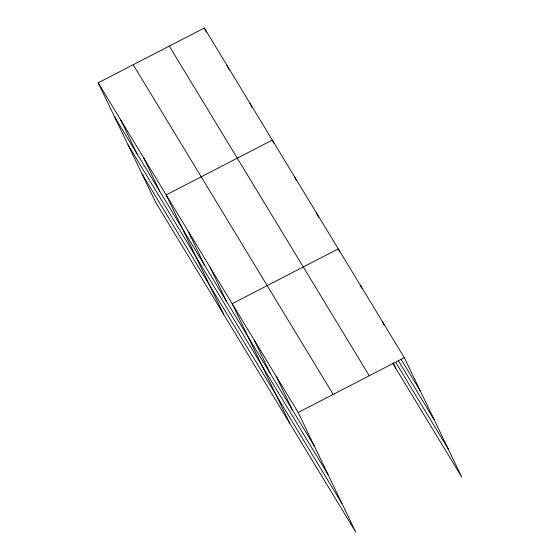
<?xml version="1.0" encoding="UTF-8"?>
<svg xmlns="http://www.w3.org/2000/svg" width="560" height="560" viewBox="0 0 560 560"><rect width="100%" height="100%" fill="white"/><g stroke="black" fill="none" stroke-linecap="round" stroke-linejoin="round"><path stroke-width="0.84" d="M98.189 82.831L298.158 412.496L355.677 532L155.701 202.335L98.189 82.831L204.323 28L404.299 357.665L461.811 477.169L392.679 363.202M298.158 412.496L404.299 357.665M401.226 359.576L420.532 391.398M398.244 360.5L434.154 419.699M395.668 362.278L448.189 448.861M169.302 46.095L369.271 375.753M133.217 64.736L333.186 394.401M114.422 116.564L314.398 446.229M128.044 144.872L328.02 474.53M142.079 174.034L342.055 503.699M382.298 321.398L384.188 325.325M360.304 285.138L361.816 288.274M339.437 251.23L338.303 248.871L232.169 303.702L289.688 423.213M393.169 362.873L395.822 368.382M316.309 212.611L318.577 217.315M294.315 176.351L296.198 180.271M273.826 143.22L272.314 140.084L166.18 194.915L223.692 314.426M249.648 102.725L251.916 107.429M226.989 65.359L229.25 70.07M204.323 28L206.591 32.704M276.164 376.229L292.397 409.969M254.17 339.969L270.403 373.702M210.175 267.442L226.408 301.175M188.174 231.182L204.414 264.915M143.514 157.556L159.754 191.289M120.855 120.19L137.088 153.93"/></g></svg>
